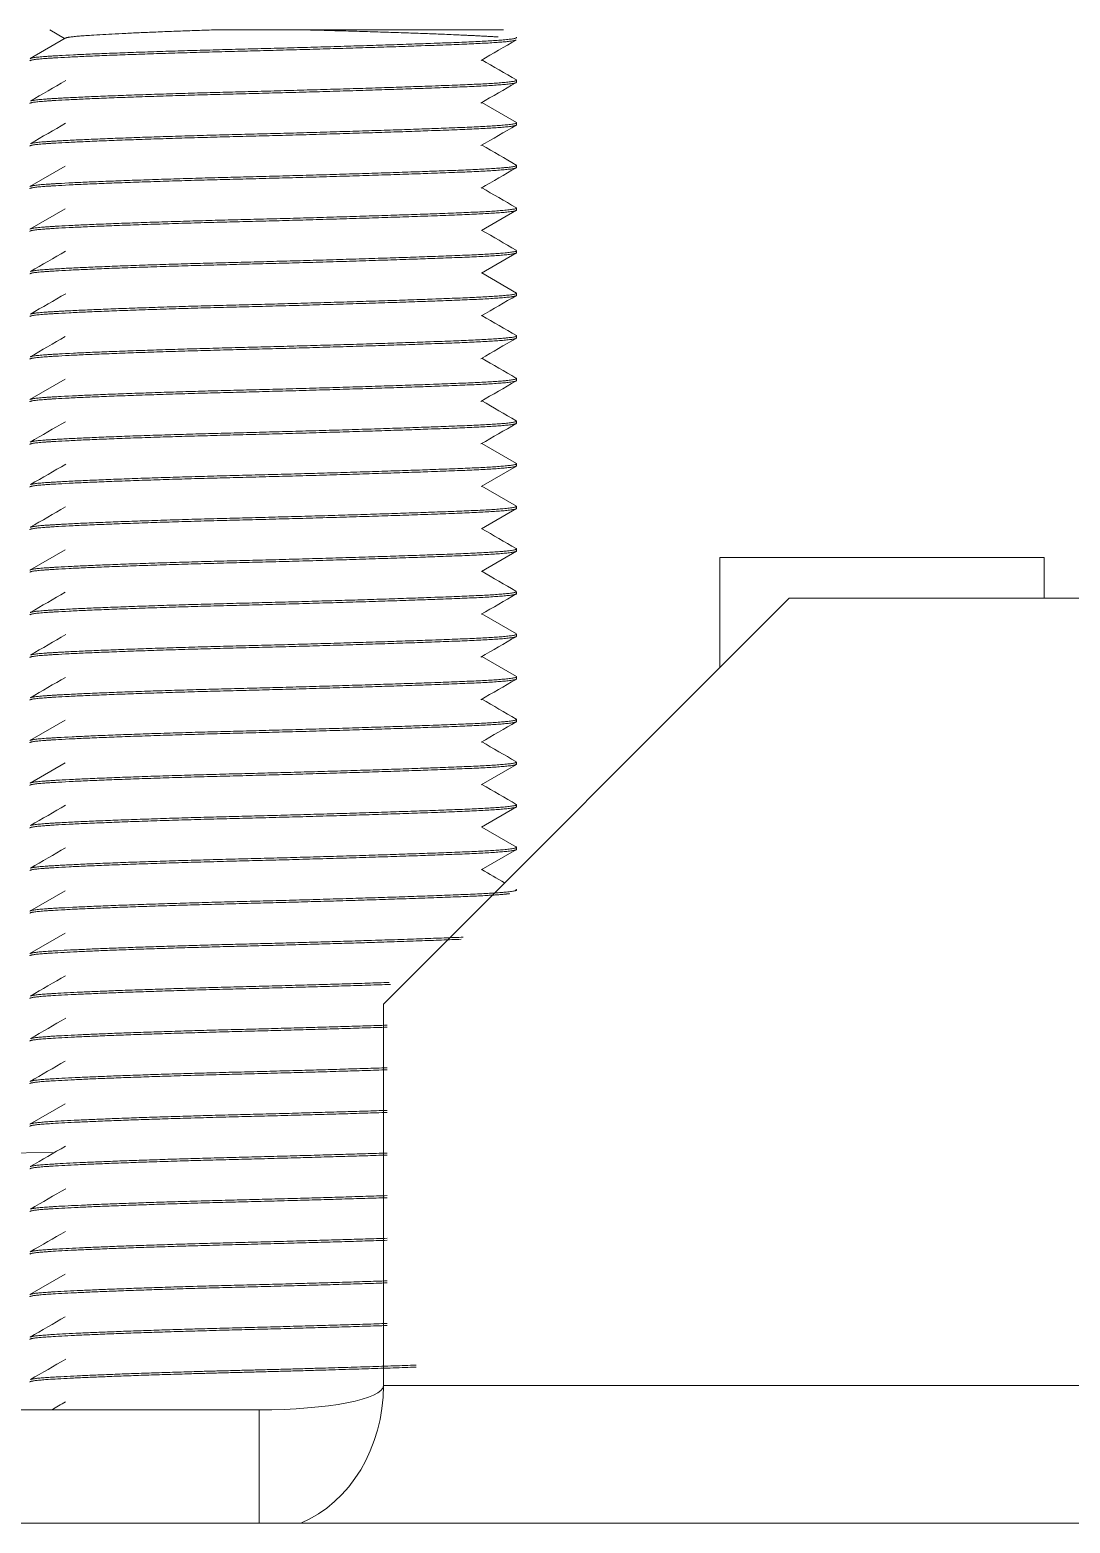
# Model space of a CAD drawing. Header units: millimetres. Extents: x 113490 to 142599, y -20467 to 115.
# Drawn here: x 122444.98 to 122470.62, y -6152.97 to -6116.18 of the extents above; entities that cross this region are included whole.
import ezdxf

# ---------------------------------------------------------------- set-up
doc = ezdxf.new("R2010")
doc.units = ezdxf.units.MM
doc.layers.add('DV1_0', color=7, linetype='Continuous')

msp = doc.modelspace()

# ---------------------------------------------------------------- linework, layer by layer
at = {"layer": 'DV1_0', "color": 7, "linetype": 'Continuous', "lineweight": 15}
for p, q in [((122445.465, -6116.181), (122445.833, -6116.394)), ((122456.651, -6116.18), (122449.513, -6116.18)), ((122445.848, -6116.386), (122444.98, -6116.888)), ((122456.976, -6117.471), (122456.976, -6117.421)), ((122456.974, -6118.465), (122456.117, -6117.97)), ((122456.976, -6118.521), (122456.976, -6118.471)), ((122445.846, -6119.538), (122444.979, -6120.039)), ((122456.976, -6119.571), (122456.976, -6119.521)), ((122445.846, -6120.587), (122444.979, -6121.089)), ((122456.107, -6121.126), (122456.974, -6120.624)), ((122456.976, -6120.621), (122456.976, -6120.571)), ((122456.107, -6122.175), (122456.974, -6121.673)), ((122456.976, -6121.671), (122456.976, -6121.621)), ((122456.974, -6122.665), (122456.117, -6122.169)), ((122456.976, -6122.721), (122456.976, -6122.671)), ((122456.976, -6123.771), (122456.976, -6123.721)), ((122445.845, -6124.788), (122444.978, -6125.29)), ((122456.976, -6124.821), (122456.976, -6124.771)), ((122456.976, -6125.871), (122456.976, -6125.821)), ((122456.973, -6126.864), (122456.118, -6126.37)), ((122456.104, -6127.428), (122456.971, -6126.926)), ((122456.976, -6126.921), (122456.976, -6126.871)), ((122456.972, -6127.913), (122456.118, -6127.419)), ((122456.107, -6128.475), (122456.974, -6127.974)), ((122456.976, -6127.971), (122456.976, -6127.921)), ((122445.845, -6128.989), (122444.978, -6129.49)), ((122456.107, -6129.525), (122456.974, -6129.024)), ((122456.976, -6129.021), (122456.976, -6128.971)), ((122469.985, -6129.18), (122461.985, -6129.18)), ((122461.985, -6129.18), (122461.985, -6131.886)), ((122469.985, -6130.18), (122469.985, -6129.18)), ((122463.692, -6130.18), (122453.692, -6140.18)), ((122456.976, -6130.071), (122456.976, -6130.021)), ((123457.598, -6130.18), (122463.692, -6130.18)), ((122456.972, -6131.063), (122456.118, -6130.57)), ((122456.976, -6131.121), (122456.976, -6131.071)), ((122456.973, -6132.114), (122456.118, -6131.619)), ((122456.976, -6132.171), (122456.976, -6132.121)), ((122445.845, -6133.188), (122444.978, -6133.69)), ((122456.976, -6133.221), (122456.976, -6133.171)), ((122445.848, -6134.236), (122444.98, -6134.738)), ((122456.105, -6134.777), (122456.972, -6134.275)), ((122456.976, -6134.271), (122456.976, -6134.221)), ((122456.107, -6135.825), (122456.974, -6135.323)), ((122456.976, -6135.321), (122456.976, -6135.271)), ((122456.974, -6136.315), (122456.117, -6135.819)), ((122456.106, -6136.876), (122456.973, -6136.375)), ((122456.976, -6136.371), (122456.976, -6136.321)), ((122445.846, -6137.388), (122444.979, -6137.889)), ((122445.846, -6138.437), (122444.979, -6138.939)), ((122453.692, -6140.18), (122453.692, -6149.58)), ((122445.845, -6142.638), (122444.978, -6143.14)), ((122445.583, -6143.839), (122428.759, -6143.986)), ((122445.845, -6146.839), (122444.978, -6147.34)), ((122418.86, -6150.18), (122450.627, -6150.18)), ((122450.627, -6152.97), (122450.627, -6150.18)), ((122364.86, -6152.97), (122471.26, -6152.97))]:
    msp.add_line(p, q, dxfattribs=at)
at = {"layer": 'DV1_0', "color": 7, "linetype": 'Continuous', "lineweight": 20}
msp.add_line((122453.692, -6149.58), (122488.261, -6149.58), dxfattribs=at)
at = {"layer": 'DV1_0', "color": 7, "linetype": 'Continuous', "lineweight": 15}
for major_axis, ratio, start_param, end_param in [((3.065, 0), 0.195779, 4.712389, 6.283185), ((0, 3.6), 0.8513, 3.484829, 4.712389)]:
    msp.add_ellipse((122450.627, -6149.58), major_axis=major_axis, ratio=ratio, start_param=start_param, end_param=end_param, dxfattribs=at)
for points, weights, knots in [([(122445.849, -6116.386), (122445.894, -6116.356), (122446.233, -6116.33), (122447.17, -6116.257), (122449.513, -6116.18)], [0.940735776671, 0.955757985195, 1, 0.886847543423, 0.964828014894], [0.994728127, 0.994728127, 0.994728127, 0.996209998, 0.996209998, 1, 1, 1]), ([(122444.976, -6116.944), (122444.976, -6116.91), (122445.434, -6116.88), (122446.76, -6116.792), (122450.195, -6116.705), (122453.63, -6116.617), (122455.737, -6116.53), (122456.848, -6116.483), (122456.964, -6116.43)], [0.937005684544, 0.949367490769, 1, 0.866025403784, 1, 0.866025403784, 1, 0.924617813952, 0.934064754229], [0.98010034, 0.98010034, 0.98010034, 0.98181818, 0.98181818, 0.98636364, 0.98636364, 0.99090909, 0.99090909, 0.99346664, 0.99346664, 0.99346664]), ([(122444.983, -6116.886), (122445.032, -6116.856), (122445.434, -6116.83), (122446.76, -6116.742), (122450.195, -6116.655), (122453.63, -6116.567), (122455.737, -6116.48), (122457.07, -6116.424), (122456.97, -6116.361)], [0.940409653472, 0.955272571626, 1, 0.866025403784, 1, 0.866025403784, 1, 0.910927340067, 0.940294130174], [0.98211746, 0.98211746, 0.98211746, 0.98359662, 0.98359662, 0.98802723, 0.98802723, 0.99245785, 0.99245785, 0.99540353, 0.99540353, 0.99540353]), ([(122444.994, -6117.931), (122445.067, -6117.904), (122445.434, -6117.88), (122446.76, -6117.792), (122450.195, -6117.705), (122453.63, -6117.617), (122455.737, -6117.53), (122457.033, -6117.476), (122456.974, -6117.414)], [0.943109560128, 0.95901964813, 1, 0.866025403784, 1, 0.866025403784, 1, 0.91315126906, 0.938901527465], [0.95565768, 0.95565768, 0.95565768, 0.95701293, 0.95701293, 0.96144354, 0.96144354, 0.96587416, 0.96587416, 0.96874629, 0.96874629, 0.96874629]), ([(122444.976, -6117.994), (122444.976, -6117.96), (122445.434, -6117.93), (122446.76, -6117.842), (122450.195, -6117.755), (122453.63, -6117.667), (122455.737, -6117.58), (122456.976, -6117.528), (122456.976, -6117.469)], [0.937005684544, 0.949367490769, 1, 0.866025403784, 1, 0.866025403784, 1, 0.916657913015, 0.937005684544], [0.95282761, 0.95282761, 0.95282761, 0.95454545, 0.95454545, 0.95909091, 0.95909091, 0.96363636, 0.96363636, 0.96646397, 0.96646397, 0.96646397]), ([(122444.976, -6119.044), (122444.976, -6119.01), (122445.434, -6118.98), (122446.76, -6118.892), (122450.195, -6118.805), (122453.63, -6118.717), (122455.737, -6118.63), (122456.976, -6118.578), (122456.976, -6118.519)], [0.937005684544, 0.949367490769, 1, 0.866025403784, 1, 0.866025403784, 1, 0.916657913015, 0.937005684544], [0.92555488, 0.92555488, 0.92555488, 0.92727273, 0.92727273, 0.93181818, 0.93181818, 0.93636364, 0.93636364, 0.93919124, 0.93919124, 0.93919124]), ([(122444.993, -6118.981), (122445.065, -6118.954), (122445.434, -6118.93), (122446.76, -6118.842), (122450.195, -6118.755), (122453.63, -6118.667), (122455.737, -6118.58), (122457.086, -6118.524), (122456.967, -6118.46)], [0.942920757725, 0.958775347131, 1, 0.866025403784, 1, 0.866025403784, 1, 0.909947002662, 0.940954901324], [0.92906591, 0.92906591, 0.92906591, 0.93042923, 0.93042923, 0.93485985, 0.93485985, 0.93929046, 0.93929046, 0.94226857, 0.94226857, 0.94226857]), ([(122444.976, -6120.094), (122444.976, -6120.06), (122445.434, -6120.03), (122446.76, -6119.942), (122450.195, -6119.855), (122453.63, -6119.767), (122455.737, -6119.68), (122456.976, -6119.628), (122456.976, -6119.569)], [0.937005684544, 0.949367490769, 1, 0.866025403784, 1, 0.866025403784, 1, 0.916657913015, 0.937005684544], [0.89828215, 0.89828215, 0.89828215, 0.9, 0.9, 0.90454545, 0.90454545, 0.90909091, 0.90909091, 0.91191852, 0.91191852, 0.91191852]), ([(122444.98, -6120.038), (122445.022, -6120.007), (122445.434, -6119.98), (122446.76, -6119.892), (122450.195, -6119.805), (122453.63, -6119.717), (122455.737, -6119.63), (122457.133, -6119.572), (122456.958, -6119.506)], [0.939713309122, 0.954198913777, 1, 0.866025403784, 1, 0.866025403784, 1, 0.907072492652, 0.943057807076], [0.90233087, 0.90233087, 0.90233087, 0.90384554, 0.90384554, 0.90827616, 0.90827616, 0.91270677, 0.91270677, 0.91577994, 0.91577994, 0.91577994]), ([(122444.976, -6121.144), (122444.976, -6121.11), (122445.434, -6121.08), (122446.76, -6120.992), (122450.195, -6120.905), (122453.63, -6120.817), (122455.737, -6120.73), (122456.976, -6120.678), (122456.976, -6120.619)], [0.937005684544, 0.949367490769, 1, 0.866025403784, 1, 0.866025403784, 1, 0.916657913015, 0.937005684544], [0.87100943, 0.87100943, 0.87100943, 0.87272727, 0.87272727, 0.87727273, 0.87727273, 0.88181818, 0.88181818, 0.88464579, 0.88464579, 0.88464579]), ([(122444.981, -6121.087), (122445.024, -6121.057), (122445.434, -6121.03), (122446.76, -6120.942), (122450.195, -6120.855), (122453.63, -6120.767), (122455.737, -6120.68), (122457.092, -6120.623), (122456.966, -6120.56)], [0.939846462589, 0.954408382882, 1, 0.866025403784, 1, 0.866025403784, 1, 0.909587042622, 0.941204725272], [0.87575411, 0.87575411, 0.87575411, 0.87726185, 0.87726185, 0.88169246, 0.88169246, 0.88612308, 0.88612308, 0.88911309, 0.88911309, 0.88911309]), ([(122444.976, -6122.194), (122444.976, -6122.16), (122445.434, -6122.13), (122446.76, -6122.042), (122450.195, -6121.955), (122453.63, -6121.867), (122455.737, -6121.78), (122456.976, -6121.728), (122456.976, -6121.669)], [0.937005684544, 0.949367490769, 1, 0.866025403784, 1, 0.866025403784, 1, 0.916657913015, 0.937005684544], [0.8437367, 0.8437367, 0.8437367, 0.84545455, 0.84545455, 0.85, 0.85, 0.85454545, 0.85454545, 0.85737306, 0.85737306, 0.85737306]), ([(122444.991, -6122.132), (122445.06, -6122.104), (122445.434, -6122.08), (122446.76, -6121.992), (122450.195, -6121.905), (122453.63, -6121.817), (122455.737, -6121.73), (122457.032, -6121.676), (122456.974, -6121.615)], [0.942523596791, 0.958253723104, 1, 0.866025403784, 1, 0.866025403784, 1, 0.913211915691, 0.938865619464], [0.84929758, 0.84929758, 0.84929758, 0.85067816, 0.85067816, 0.85510877, 0.85510877, 0.85953939, 0.85953939, 0.86240952, 0.86240952, 0.86240952]), ([(122444.976, -6123.244), (122444.976, -6123.21), (122445.434, -6123.18), (122446.76, -6123.092), (122450.195, -6123.005), (122453.63, -6122.917), (122455.737, -6122.83), (122456.976, -6122.778), (122456.976, -6122.719)], [0.937005684544, 0.949367490769, 1, 0.866025403784, 1, 0.866025403784, 1, 0.916657913015, 0.937005684544], [0.81646397, 0.81646397, 0.81646397, 0.81818182, 0.81818182, 0.82272727, 0.82272727, 0.82727273, 0.82727273, 0.83010034, 0.83010034, 0.83010034]), ([(122444.995, -6123.181), (122445.071, -6123.154), (122445.434, -6123.13), (122446.76, -6123.042), (122450.195, -6122.955), (122453.63, -6122.867), (122455.737, -6122.78), (122457.068, -6122.724), (122456.97, -6122.662)], [0.943411927292, 0.959406186163, 1, 0.866025403784, 1, 0.866025403784, 1, 0.911003390223, 0.940244069836], [0.822752, 0.822752, 0.822752, 0.82409446, 0.82409446, 0.82852508, 0.82852508, 0.83295569, 0.83295569, 0.83589886, 0.83589886, 0.83589886]), ([(122444.976, -6124.294), (122444.976, -6124.26), (122445.434, -6124.23), (122446.76, -6124.142), (122450.195, -6124.055), (122453.63, -6123.967), (122455.737, -6123.88), (122456.976, -6123.828), (122456.976, -6123.769)], [0.937005684544, 0.949367490769, 1, 0.866025403784, 1, 0.866025403784, 1, 0.916657913015, 0.937005684544], [0.78919124, 0.78919124, 0.78919124, 0.79090909, 0.79090909, 0.79545455, 0.79545455, 0.8, 0.8, 0.80282761, 0.80282761, 0.80282761]), ([(122444.982, -6124.236), (122445.031, -6124.206), (122445.434, -6124.18), (122446.76, -6124.092), (122450.195, -6124.005), (122453.63, -6123.917), (122455.737, -6123.83), (122457.128, -6123.772), (122456.96, -6123.707)], [0.940379779749, 0.955227576202, 1, 0.866025403784, 1, 0.866025403784, 1, 0.907404373793, 0.942802415562], [0.79603012, 0.79603012, 0.79603012, 0.79751077, 0.79751077, 0.80194139, 0.80194139, 0.806372, 0.806372, 0.80943419, 0.80943419, 0.80943419]), ([(122444.98, -6125.288), (122445.018, -6125.257), (122445.434, -6125.23), (122446.76, -6125.142), (122450.195, -6125.055), (122453.63, -6124.967), (122455.737, -6124.88), (122457.112, -6124.823), (122456.963, -6124.758)], [0.93946088209, 0.953796016575, 1, 0.866025403784, 1, 0.866025403784, 1, 0.908359497092, 0.942085772819], [0.76939909, 0.76939909, 0.76939909, 0.77092708, 0.77092708, 0.77535769, 0.77535769, 0.77978831, 0.77978831, 0.78281891, 0.78281891, 0.78281891]), ([(122444.976, -6125.344), (122444.976, -6125.31), (122445.434, -6125.28), (122446.76, -6125.192), (122450.195, -6125.105), (122453.63, -6125.017), (122455.737, -6124.93), (122456.976, -6124.878), (122456.976, -6124.819)], [0.937005684544, 0.949367490769, 1, 0.866025403784, 1, 0.866025403784, 1, 0.916657913015, 0.937005684544], [0.76191852, 0.76191852, 0.76191852, 0.76363636, 0.76363636, 0.76818182, 0.76818182, 0.77272727, 0.77272727, 0.77555488, 0.77555488, 0.77555488]), ([(122444.976, -6126.394), (122444.976, -6126.36), (122445.434, -6126.33), (122446.76, -6126.242), (122450.195, -6126.155), (122453.63, -6126.067), (122455.737, -6125.98), (122456.976, -6125.928), (122456.976, -6125.869)], [0.937005684544, 0.949367490769, 1, 0.866025403784, 1, 0.866025403784, 1, 0.916657913015, 0.937005684544], [0.73464579, 0.73464579, 0.73464579, 0.73636364, 0.73636364, 0.74090909, 0.74090909, 0.74545455, 0.74545455, 0.74828215, 0.74828215, 0.74828215]), ([(122444.988, -6126.333), (122445.051, -6126.305), (122445.434, -6126.28), (122446.76, -6126.192), (122450.195, -6126.105), (122453.63, -6126.017), (122455.737, -6125.93), (122457.038, -6125.876), (122456.973, -6125.814)], [0.941813228179, 0.957292806461, 1, 0.866025403784, 1, 0.866025403784, 1, 0.912855027697, 0.939078506014], [0.74293104, 0.74293104, 0.74293104, 0.74434339, 0.74434339, 0.748774, 0.748774, 0.75320462, 0.75320462, 0.75608655, 0.75608655, 0.75608655]), ([(122444.976, -6127.444), (122444.976, -6127.41), (122445.434, -6127.38), (122446.76, -6127.292), (122450.195, -6127.205), (122453.63, -6127.117), (122455.737, -6127.03), (122456.976, -6126.978), (122456.976, -6126.919)], [0.937005684544, 0.949367490769, 1, 0.866025403784, 1, 0.866025403784, 1, 0.916657913015, 0.937005684544], [0.70737306, 0.70737306, 0.70737306, 0.70909091, 0.70909091, 0.71363636, 0.71363636, 0.71818182, 0.71818182, 0.72100943, 0.72100943, 0.72100943]), ([(122444.996, -6127.38), (122445.073, -6127.353), (122445.434, -6127.33), (122446.76, -6127.242), (122450.195, -6127.155), (122453.63, -6127.067), (122455.737, -6126.98), (122457.053, -6126.925), (122456.972, -6126.863)], [0.943596258038, 0.959639076609, 1, 0.866025403784, 1, 0.866025403784, 1, 0.911962578916, 0.939627503352], [0.71642494, 0.71642494, 0.71642494, 0.71775969, 0.71775969, 0.72219031, 0.72219031, 0.72662093, 0.72662093, 0.72953237, 0.72953237, 0.72953237]), ([(122444.976, -6128.494), (122444.976, -6128.46), (122445.434, -6128.43), (122446.76, -6128.342), (122450.195, -6128.255), (122453.63, -6128.167), (122455.737, -6128.08), (122456.976, -6128.028), (122456.976, -6127.969)], [0.937005684544, 0.949367490769, 1, 0.866025403784, 1, 0.866025403784, 1, 0.916657913015, 0.937005684544], [0.68010034, 0.68010034, 0.68010034, 0.68181818, 0.68181818, 0.68636364, 0.68636364, 0.69090909, 0.69090909, 0.6937367, 0.6937367, 0.6937367]), ([(122444.985, -6128.435), (122445.043, -6128.405), (122445.434, -6128.38), (122446.76, -6128.292), (122450.195, -6128.205), (122453.63, -6128.117), (122455.737, -6128.03), (122457.117, -6127.972), (122456.962, -6127.908)], [0.941224818249, 0.956467072199, 1, 0.866025403784, 1, 0.866025403784, 1, 0.908057190003, 0.942309652079], [0.68973634, 0.68973634, 0.68973634, 0.691176, 0.691176, 0.69560662, 0.69560662, 0.70003723, 0.70003723, 0.70307783, 0.70307783, 0.70307783]), ([(122444.976, -6129.544), (122444.976, -6129.51), (122445.434, -6129.48), (122446.76, -6129.392), (122450.195, -6129.305), (122453.63, -6129.217), (122455.737, -6129.13), (122456.976, -6129.078), (122456.976, -6129.019)], [0.937005684544, 0.949367490769, 1, 0.866025403784, 1, 0.866025403784, 1, 0.916657913015, 0.937005684544], [0.65282761, 0.65282761, 0.65282761, 0.65454545, 0.65454545, 0.65909091, 0.65909091, 0.66363636, 0.66363636, 0.66646397, 0.66646397, 0.66646397]), ([(122444.979, -6129.489), (122445.015, -6129.457), (122445.434, -6129.43), (122446.76, -6129.342), (122450.195, -6129.255), (122453.63, -6129.167), (122455.737, -6129.08), (122457.126, -6129.022), (122456.96, -6128.957)], [0.939291130934, 0.953520627137, 1, 0.866025403784, 1, 0.866025403784, 1, 0.907529299377, 0.942707133853], [0.66305521, 0.66305521, 0.66305521, 0.66459231, 0.66459231, 0.66902293, 0.66902293, 0.67345354, 0.67345354, 0.6765116, 0.6765116, 0.6765116]), ([(122444.976, -6130.594), (122444.976, -6130.56), (122445.434, -6130.53), (122446.76, -6130.442), (122450.195, -6130.355), (122453.63, -6130.267), (122455.737, -6130.18), (122456.976, -6130.128), (122456.976, -6130.069)], [0.937005684544, 0.949367490769, 1, 0.866025403784, 1, 0.866025403784, 1, 0.916657913015, 0.937005684544], [0.62555488, 0.62555488, 0.62555488, 0.62727273, 0.62727273, 0.63181818, 0.63181818, 0.63636364, 0.63636364, 0.63919124, 0.63919124, 0.63919124]), ([(122444.985, -6130.535), (122445.041, -6130.505), (122445.434, -6130.48), (122446.76, -6130.392), (122450.195, -6130.305), (122453.63, -6130.217), (122455.737, -6130.13), (122457.051, -6130.075), (122456.972, -6130.013)], [0.941071399518, 0.956246952046, 1, 0.866025403784, 1, 0.866025403784, 1, 0.912036569576, 0.939581083352], [0.63656168, 0.63656168, 0.63656168, 0.63800862, 0.63800862, 0.64243923, 0.64243923, 0.64686985, 0.64686985, 0.64977885, 0.64977885, 0.64977885]), ([(122444.976, -6131.644), (122444.976, -6131.61), (122445.434, -6131.58), (122446.76, -6131.492), (122450.195, -6131.405), (122453.63, -6131.317), (122455.737, -6131.23), (122456.976, -6131.178), (122456.976, -6131.119)], [0.937005684544, 0.949367490769, 1, 0.866025403784, 1, 0.866025403784, 1, 0.916657913015, 0.937005684544], [0.59828215, 0.59828215, 0.59828215, 0.6, 0.6, 0.60454545, 0.60454545, 0.60909091, 0.60909091, 0.61191852, 0.61191852, 0.61191852]), ([(122444.995, -6131.58), (122445.071, -6131.553), (122445.434, -6131.53), (122446.76, -6131.442), (122450.195, -6131.355), (122453.63, -6131.267), (122455.737, -6131.18), (122457.04, -6131.126), (122456.973, -6131.064)], [0.943477815595, 0.959489667189, 1, 0.866025403784, 1, 0.866025403784, 1, 0.91271238853, 0.939164655087], [0.61008523, 0.61008523, 0.61008523, 0.61142492, 0.61142492, 0.61585554, 0.61585554, 0.62028616, 0.62028616, 0.62317281, 0.62317281, 0.62317281]), ([(122444.989, -6132.633), (122445.056, -6132.605), (122445.434, -6132.58), (122446.76, -6132.492), (122450.195, -6132.405), (122453.63, -6132.317), (122455.737, -6132.23), (122457.102, -6132.173), (122456.965, -6132.109)], [0.942179632222, 0.957793095246, 1, 0.866025403784, 1, 0.866025403784, 1, 0.908952300797, 0.941654682047], [0.58344543, 0.58344543, 0.58344543, 0.58484123, 0.58484123, 0.58927185, 0.58927185, 0.59370246, 0.59370246, 0.59671346, 0.59671346, 0.59671346]), ([(122444.976, -6132.694), (122444.976, -6132.66), (122445.434, -6132.63), (122446.76, -6132.542), (122450.195, -6132.455), (122453.63, -6132.367), (122455.737, -6132.28), (122456.976, -6132.228), (122456.976, -6132.169)], [0.937005684544, 0.949367490769, 1, 0.866025403784, 1, 0.866025403784, 1, 0.916657913015, 0.937005684544], [0.57100943, 0.57100943, 0.57100943, 0.57272727, 0.57272727, 0.57727273, 0.57727273, 0.58181818, 0.58181818, 0.58464579, 0.58464579, 0.58464579]), ([(122444.976, -6133.744), (122444.976, -6133.71), (122445.434, -6133.68), (122446.76, -6133.592), (122450.195, -6133.505), (122453.63, -6133.417), (122455.737, -6133.33), (122456.976, -6133.278), (122456.976, -6133.219)], [0.937005684544, 0.949367490769, 1, 0.866025403784, 1, 0.866025403784, 1, 0.916657913015, 0.937005684544], [0.5437367, 0.5437367, 0.5437367, 0.54545455, 0.54545455, 0.55, 0.55, 0.55454545, 0.55454545, 0.55737306, 0.55737306, 0.55737306]), ([(122444.979, -6133.688), (122445.017, -6133.657), (122445.434, -6133.63), (122446.76, -6133.542), (122450.195, -6133.455), (122453.63, -6133.367), (122455.737, -6133.28), (122457.133, -6133.222), (122456.959, -6133.156)], [0.939390346916, 0.953682032033, 1, 0.866025403784, 1, 0.866025403784, 1, 0.907104578681, 0.943032972411], [0.55672578, 0.55672578, 0.55672578, 0.55825754, 0.55825754, 0.56268816, 0.56268816, 0.56711877, 0.56711877, 0.57019087, 0.57019087, 0.57019087]), ([(122444.976, -6134.794), (122444.976, -6134.76), (122445.434, -6134.73), (122446.76, -6134.642), (122450.195, -6134.555), (122453.63, -6134.467), (122455.737, -6134.38), (122456.976, -6134.328), (122456.976, -6134.269)], [0.937005684544, 0.949367490769, 1, 0.866025403784, 1, 0.866025403784, 1, 0.916657913015, 0.937005684544], [0.51646397, 0.51646397, 0.51646397, 0.51818182, 0.51818182, 0.52272727, 0.52272727, 0.52727273, 0.52727273, 0.53010034, 0.53010034, 0.53010034]), ([(122444.982, -6134.736), (122445.032, -6134.706), (122445.434, -6134.68), (122446.76, -6134.592), (122450.195, -6134.505), (122453.63, -6134.417), (122455.737, -6134.33), (122457.07, -6134.274), (122456.97, -6134.211)], [0.940385977938, 0.955236919326, 1, 0.866025403784, 1, 0.866025403784, 1, 0.910880795997, 0.940324853187], [0.53019351, 0.53019351, 0.53019351, 0.53167385, 0.53167385, 0.53610446, 0.53610446, 0.54053508, 0.54053508, 0.5434823, 0.5434823, 0.5434823]), ([(122444.976, -6135.844), (122444.976, -6135.81), (122445.434, -6135.78), (122446.76, -6135.692), (122450.195, -6135.605), (122453.63, -6135.517), (122455.737, -6135.43), (122456.976, -6135.378), (122456.976, -6135.319)], [0.937005684544, 0.949367490769, 1, 0.866025403784, 1, 0.866025403784, 1, 0.916657913015, 0.937005684544], [0.48919124, 0.48919124, 0.48919124, 0.49090909, 0.49090909, 0.49545455, 0.49545455, 0.5, 0.5, 0.50282761, 0.50282761, 0.50282761]), ([(122444.993, -6135.781), (122445.067, -6135.754), (122445.434, -6135.73), (122446.76, -6135.642), (122450.195, -6135.555), (122453.63, -6135.467), (122455.737, -6135.38), (122457.033, -6135.326), (122456.974, -6135.264)], [0.943090954014, 0.958995674764, 1, 0.866025403784, 1, 0.866025403784, 1, 0.913161813371, 0.938895276443], [0.50373412, 0.50373412, 0.50373412, 0.50509016, 0.50509016, 0.50952077, 0.50952077, 0.51395139, 0.51395139, 0.51682317, 0.51682317, 0.51682317]), ([(122444.976, -6136.894), (122444.976, -6136.86), (122445.434, -6136.83), (122446.76, -6136.742), (122450.195, -6136.655), (122453.63, -6136.567), (122455.737, -6136.48), (122456.976, -6136.428), (122456.976, -6136.369)], [0.937005684544, 0.949367490769, 1, 0.866025403784, 1, 0.866025403784, 1, 0.916657913015, 0.937005684544], [0.46191852, 0.46191852, 0.46191852, 0.46363636, 0.46363636, 0.46818182, 0.46818182, 0.47272727, 0.47272727, 0.47555488, 0.47555488, 0.47555488]), ([(122444.993, -6136.831), (122445.065, -6136.804), (122445.434, -6136.78), (122446.76, -6136.692), (122450.195, -6136.605), (122453.63, -6136.517), (122455.737, -6136.43), (122457.085, -6136.374), (122456.967, -6136.31)], [0.942944413397, 0.9588060832, 1, 0.866025403784, 1, 0.866025403784, 1, 0.90998676411, 0.94092754285], [0.47714416, 0.47714416, 0.47714416, 0.47850646, 0.47850646, 0.48293708, 0.48293708, 0.48736769, 0.48736769, 0.49034448, 0.49034448, 0.49034448]), ([(122444.976, -6137.944), (122444.976, -6137.91), (122445.434, -6137.88), (122446.76, -6137.792), (122450.195, -6137.705), (122453.63, -6137.617), (122455.737, -6137.53), (122456.505, -6137.498), (122456.804, -6137.461)], [0.937005684544, 0.949367490769, 1, 0.866025403784, 1, 0.866025403784, 1, 0.946673704078, 0.935798647676], [0.43464579, 0.43464579, 0.43464579, 0.43636364, 0.43636364, 0.44090909, 0.44090909, 0.44545455, 0.44545455, 0.44726379, 0.44726379, 0.44726379]), ([(122444.98, -6137.888), (122445.022, -6137.857), (122445.434, -6137.83), (122446.76, -6137.742), (122450.195, -6137.655), (122453.63, -6137.567), (122455.737, -6137.48), (122457.133, -6137.422), (122456.958, -6137.356)], [0.939730352436, 0.954225840736, 1, 0.866025403784, 1, 0.866025403784, 1, 0.907078428939, 0.943053210057], [0.45040899, 0.45040899, 0.45040899, 0.45192277, 0.45192277, 0.45635339, 0.45635339, 0.460784, 0.460784, 0.46385697, 0.46385697, 0.46385697]), ([(122444.976, -6138.994), (122444.976, -6138.96), (122445.434, -6138.93), (122446.76, -6138.842), (122450.195, -6138.755), (122453.497, -6138.67), (122455.612, -6138.585)], [0.937005684544, 0.949367490769, 1, 0.866025403784, 1, 0.870520743281, 0.99131099129], [0.40737306, 0.40737306, 0.40737306, 0.40909091, 0.40909091, 0.41363636, 0.41363636, 0.4180293, 0.4180293, 0.4180293]), ([(122444.981, -6138.937), (122445.024, -6138.907), (122445.434, -6138.88), (122446.76, -6138.792), (122450.195, -6138.705), (122453.548, -6138.619), (122455.661, -6138.533)], [0.93982861428, 0.954380424162, 1, 0.866025403784, 1, 0.868778067224, 0.994607786446], [0.42383041, 0.42383041, 0.42383041, 0.42533908, 0.42533908, 0.42976969, 0.42976969, 0.43410928, 0.43410928, 0.43410928]), ([(122444.976, -6140.044), (122444.976, -6140.01), (122445.434, -6139.98), (122446.76, -6139.892), (122450.195, -6139.805), (122452.142, -6139.755), (122453.864, -6139.698)], [0.937005684544, 0.949367490769, 1, 0.866025403784, 1, 0.919369994008, 0.935791191004], [0.380100335, 0.380100335, 0.380100335, 0.381818182, 0.381818182, 0.386363636, 0.386363636, 0.38909923, 0.38909923, 0.38909923]), ([(122444.991, -6139.982), (122445.06, -6139.954), (122445.434, -6139.93), (122446.76, -6139.842), (122450.195, -6139.755), (122452.123, -6139.705), (122453.833, -6139.649)], [0.942498740042, 0.958220717788, 1, 0.866025403784, 1, 0.920103918393, 0.935500288287], [0.397373721, 0.397373721, 0.397373721, 0.398755386, 0.398755386, 0.403186001, 0.403186001, 0.40582821, 0.40582821, 0.40582821]), ([(122444.976, -6141.094), (122444.976, -6141.06), (122445.434, -6141.03), (122446.76, -6140.942), (122450.195, -6140.855), (122452.093, -6140.806), (122453.785, -6140.751)], [0.937005684544, 0.949367490769, 1, 0.866025403784, 1, 0.921245713241, 0.935079691095], [0.352827608, 0.352827608, 0.352827608, 0.354545455, 0.354545455, 0.359090909, 0.359090909, 0.361762864, 0.361762864, 0.361762864]), ([(122444.995, -6141.031), (122445.071, -6141.004), (122445.434, -6140.98), (122446.76, -6140.892), (122450.195, -6140.805), (122452.093, -6140.756), (122453.785, -6140.701)], [0.94342438897, 0.959421995447, 1, 0.866025403784, 1, 0.921245713241, 0.935079691095], [0.370829756, 0.370829756, 0.370829756, 0.372171693, 0.372171693, 0.376602309, 0.376602309, 0.379206757, 0.379206757, 0.379206757]), ([(122444.976, -6142.144), (122444.976, -6142.11), (122445.434, -6142.08), (122446.76, -6141.992), (122450.195, -6141.905), (122452.093, -6141.856), (122453.785, -6141.801)], [0.937005684544, 0.949367490769, 1, 0.866025403784, 1, 0.921245713241, 0.935079691095], [0.325554881, 0.325554881, 0.325554881, 0.327272727, 0.327272727, 0.331818182, 0.331818182, 0.334490136, 0.334490136, 0.334490136]), ([(122444.983, -6142.086), (122445.032, -6142.056), (122445.434, -6142.03), (122446.76, -6141.942), (122450.195, -6141.855), (122452.093, -6141.806), (122453.785, -6141.751)], [0.940407993887, 0.955270074366, 1, 0.866025403784, 1, 0.921245713241, 0.935079691095], [0.344108757, 0.344108757, 0.344108757, 0.345588001, 0.345588001, 0.350018616, 0.350018616, 0.352623065, 0.352623065, 0.352623065]), ([(122444.98, -6143.138), (122445.018, -6143.107), (122445.434, -6143.08), (122446.76, -6142.992), (122450.195, -6142.905), (122452.093, -6142.856), (122453.785, -6142.801)], [0.939450414474, 0.953779140486, 1, 0.866025403784, 1, 0.921245713241, 0.935079691095], [0.317475759, 0.317475759, 0.317475759, 0.319004309, 0.319004309, 0.323434924, 0.323434924, 0.326039373, 0.326039373, 0.326039373]), ([(122444.976, -6143.194), (122444.976, -6143.16), (122445.434, -6143.13), (122446.76, -6143.042), (122450.195, -6142.955), (122452.093, -6142.906), (122453.785, -6142.851)], [0.937005684544, 0.949367490769, 1, 0.866025403784, 1, 0.921245713241, 0.935079691095], [0.298282154, 0.298282154, 0.298282154, 0.3, 0.3, 0.304545455, 0.304545455, 0.307217409, 0.307217409, 0.307217409]), ([(122444.976, -6144.244), (122444.976, -6144.21), (122445.434, -6144.18), (122446.76, -6144.092), (122450.195, -6144.005), (122452.093, -6143.956), (122453.785, -6143.901)], [0.937005684544, 0.949367490769, 1, 0.866025403784, 1, 0.921245713241, 0.935079691095], [0.271009426, 0.271009426, 0.271009426, 0.272727273, 0.272727273, 0.277272727, 0.277272727, 0.279944682, 0.279944682, 0.279944682]), ([(122444.988, -6144.183), (122445.05, -6144.155), (122445.434, -6144.13), (122446.76, -6144.042), (122450.195, -6143.955), (122452.093, -6143.906), (122453.785, -6143.851)], [0.941785514623, 0.957254546328, 1, 0.866025403784, 1, 0.921245713241, 0.935079691095], [0.291007, 0.291007, 0.291007, 0.292420616, 0.292420616, 0.296851232, 0.296851232, 0.29945568, 0.29945568, 0.29945568]), ([(122444.976, -6145.294), (122444.976, -6145.26), (122445.434, -6145.23), (122446.76, -6145.142), (122450.195, -6145.055), (122452.093, -6145.006), (122453.785, -6144.951)], [0.937005684544, 0.949367490769, 1, 0.866025403784, 1, 0.921245713241, 0.935079691095], [0.243736699, 0.243736699, 0.243736699, 0.245454545, 0.245454545, 0.25, 0.25, 0.252671955, 0.252671955, 0.252671955]), ([(122444.996, -6145.23), (122445.073, -6145.203), (122445.434, -6145.18), (122446.76, -6145.092), (122450.195, -6145.005), (122452.093, -6144.956), (122453.785, -6144.901)], [0.943597157292, 0.959640207768, 1, 0.866025403784, 1, 0.921245713241, 0.935079691095], [0.264502203, 0.264502203, 0.264502203, 0.265836924, 0.265836924, 0.270267539, 0.270267539, 0.272871988, 0.272871988, 0.272871988]), ([(122444.976, -6146.344), (122444.976, -6146.31), (122445.434, -6146.28), (122446.76, -6146.192), (122450.195, -6146.105), (122452.093, -6146.056), (122453.785, -6146.001)], [0.937005684544, 0.949367490769, 1, 0.866025403784, 1, 0.921245713241, 0.935079691095], [0.216463972, 0.216463972, 0.216463972, 0.218181818, 0.218181818, 0.222727273, 0.222727273, 0.225399227, 0.225399227, 0.225399227]), ([(122444.986, -6146.284), (122445.044, -6146.255), (122445.434, -6146.23), (122446.76, -6146.142), (122450.195, -6146.055), (122452.093, -6146.006), (122453.785, -6145.951)], [0.941262826944, 0.956521287266, 1, 0.866025403784, 1, 0.921245713241, 0.935079691095], [0.237815366, 0.237815366, 0.237815366, 0.239253231, 0.239253231, 0.243683847, 0.243683847, 0.246288295, 0.246288295, 0.246288295]), ([(122444.976, -6147.394), (122444.976, -6147.36), (122445.434, -6147.33), (122446.76, -6147.242), (122450.195, -6147.155), (122452.093, -6147.106), (122453.785, -6147.051)], [0.937005684544, 0.949367490769, 1, 0.866025403784, 1, 0.921245713241, 0.935079691095], [0.189191245, 0.189191245, 0.189191245, 0.190909091, 0.190909091, 0.195454545, 0.195454545, 0.1981265, 0.1981265, 0.1981265]), ([(122444.979, -6147.339), (122445.015, -6147.307), (122445.434, -6147.28), (122446.76, -6147.192), (122450.195, -6147.105), (122452.093, -6147.056), (122453.785, -6147.001)], [0.9392905337, 0.953519651709, 1, 0.866025403784, 1, 0.921245713241, 0.935079691095], [0.211132408, 0.211132408, 0.211132408, 0.212669539, 0.212669539, 0.217100154, 0.217100154, 0.219704603, 0.219704603, 0.219704603]), ([(122444.976, -6148.444), (122444.976, -6148.41), (122445.434, -6148.38), (122446.76, -6148.292), (122450.195, -6148.205), (122452.093, -6148.156), (122453.785, -6148.101)], [0.937005684544, 0.949367490769, 1, 0.866025403784, 1, 0.921245713241, 0.935079691095], [0.161918517, 0.161918517, 0.161918517, 0.163636364, 0.163636364, 0.168181818, 0.168181818, 0.170853773, 0.170853773, 0.170853773]), ([(122444.985, -6148.385), (122445.041, -6148.356), (122445.434, -6148.33), (122446.76, -6148.242), (122450.195, -6148.155), (122452.093, -6148.106), (122453.785, -6148.051)], [0.941044286946, 0.95620783462, 1, 0.866025403784, 1, 0.921245713241, 0.935079691095], [0.184637615, 0.184637615, 0.184637615, 0.186085847, 0.186085847, 0.190516462, 0.190516462, 0.193120911, 0.193120911, 0.193120911]), ([(122444.995, -6149.43), (122445.071, -6149.403), (122445.434, -6149.38), (122446.76, -6149.292), (122450.195, -6149.205), (122452.563, -6149.144), (122454.496, -6149.077)], [0.943467884488, 0.959477101249, 1, 0.866025403784, 1, 0.903638315747, 0.945893570143], [0.158162039, 0.158162039, 0.158162039, 0.159502154, 0.159502154, 0.16393277, 0.16393277, 0.167119505, 0.167119505, 0.167119505]), ([(122444.976, -6149.494), (122444.976, -6149.46), (122445.434, -6149.43), (122446.76, -6149.342), (122450.195, -6149.255), (122452.566, -6149.194), (122454.501, -6149.126)], [0.937005684544, 0.949367490769, 1, 0.866025403784, 1, 0.903522074398, 0.945995717099], [0.13464579, 0.13464579, 0.13464579, 0.136363636, 0.136363636, 0.140909091, 0.140909091, 0.144182368, 0.144182368, 0.144182368])]:
    msp.add_rational_spline(points, weights, degree=2, knots=knots, dxfattribs=at)
msp.add_rational_spline([(122456.518, -6116.355), (122455.191, -6116.267), (122451.757, -6116.18)], [1, 0.866025403784, 1], degree=2, dxfattribs=at)
for points in [[(122456.099, -6116.931), (122456.388, -6116.764), (122456.677, -6116.597), (122456.966, -6116.43)], [(122456.97, -6117.411), (122456.686, -6117.247), (122456.402, -6117.083), (122456.119, -6116.919)], [(122445.859, -6117.43), (122445.569, -6117.598), (122445.28, -6117.765), (122444.991, -6117.932)], [(122456.094, -6117.983), (122456.383, -6117.816), (122456.672, -6117.649), (122456.961, -6117.482)], [(122445.858, -6118.481), (122445.569, -6118.648), (122445.28, -6118.815), (122444.991, -6118.982)], [(122456.096, -6119.032), (122456.385, -6118.865), (122456.675, -6118.698), (122456.964, -6118.53)], [(122456.968, -6119.51), (122456.685, -6119.347), (122456.401, -6119.183), (122456.118, -6119.019)], [(122456.102, -6120.079), (122456.392, -6119.911), (122456.681, -6119.744), (122456.97, -6119.577)], [(122456.958, -6120.556), (122456.678, -6120.394), (122456.398, -6120.232), (122456.118, -6120.07)], [(122456.966, -6121.609), (122456.683, -6121.446), (122456.401, -6121.282), (122456.118, -6121.119)], [(122445.856, -6121.632), (122445.567, -6121.799), (122445.278, -6121.966), (122444.988, -6122.133)], [(122445.86, -6122.68), (122445.571, -6122.847), (122445.282, -6123.014), (122444.993, -6123.181)], [(122456.104, -6123.228), (122456.393, -6123.06), (122456.682, -6122.893), (122456.971, -6122.726)], [(122456.97, -6123.712), (122456.686, -6123.548), (122456.402, -6123.384), (122456.118, -6123.219)], [(122445.848, -6123.736), (122445.559, -6123.903), (122445.27, -6124.07), (122444.981, -6124.237)], [(122456.097, -6124.282), (122456.386, -6124.115), (122456.675, -6123.947), (122456.964, -6123.78)], [(122456.96, -6124.757), (122456.679, -6124.594), (122456.398, -6124.432), (122456.118, -6124.27)], [(122456.094, -6125.333), (122456.383, -6125.166), (122456.672, -6124.999), (122456.961, -6124.832)], [(122456.962, -6125.808), (122456.681, -6125.645), (122456.399, -6125.482), (122456.118, -6125.319)], [(122445.853, -6125.833), (122445.564, -6126), (122445.275, -6126.167), (122444.985, -6126.335)], [(122456.098, -6126.381), (122456.387, -6126.214), (122456.676, -6126.047), (122456.965, -6125.88)], [(122445.861, -6126.88), (122445.572, -6127.047), (122445.283, -6127.214), (122444.994, -6127.381)], [(122445.851, -6127.934), (122445.562, -6128.101), (122445.273, -6128.268), (122444.984, -6128.435)], [(122456.962, -6128.958), (122456.68, -6128.795), (122456.399, -6128.632), (122456.117, -6128.469)], [(122456.959, -6130.007), (122456.679, -6129.844), (122456.398, -6129.682), (122456.117, -6129.519)], [(122445.85, -6130.035), (122445.561, -6130.202), (122445.272, -6130.369), (122444.983, -6130.536)], [(122456.102, -6130.579), (122456.391, -6130.412), (122456.68, -6130.245), (122456.969, -6130.078)], [(122445.86, -6131.08), (122445.571, -6131.247), (122445.282, -6131.414), (122444.993, -6131.581)], [(122456.096, -6131.632), (122456.384, -6131.465), (122456.673, -6131.298), (122456.962, -6131.131)], [(122445.854, -6132.132), (122445.566, -6132.299), (122445.277, -6132.466), (122444.988, -6132.633)], [(122456.094, -6132.683), (122456.383, -6132.516), (122456.672, -6132.349), (122456.962, -6132.181)], [(122456.965, -6133.159), (122456.683, -6132.996), (122456.4, -6132.832), (122456.118, -6132.669)], [(122456.099, -6133.73), (122456.389, -6133.563), (122456.678, -6133.396), (122456.967, -6133.229)], [(122456.958, -6134.206), (122456.678, -6134.044), (122456.398, -6133.882), (122456.118, -6133.72)], [(122456.969, -6135.261), (122456.686, -6135.097), (122456.402, -6134.933), (122456.118, -6134.769)], [(122445.858, -6135.281), (122445.569, -6135.448), (122445.28, -6135.615), (122444.991, -6135.782)], [(122445.858, -6136.331), (122445.569, -6136.498), (122445.28, -6136.665), (122444.991, -6136.832)], [(122456.678, -6137.193), (122456.491, -6137.085), (122456.305, -6136.977), (122456.118, -6136.869)], [(122445.856, -6139.482), (122445.567, -6139.649), (122445.277, -6139.816), (122444.988, -6139.983)], [(122445.86, -6140.53), (122445.571, -6140.697), (122445.282, -6140.864), (122444.993, -6141.031)], [(122445.848, -6141.586), (122445.559, -6141.753), (122445.27, -6141.92), (122444.981, -6142.087)], [(122445.853, -6143.683), (122445.564, -6143.85), (122445.274, -6144.018), (122444.985, -6144.185)], [(122445.861, -6144.73), (122445.572, -6144.897), (122445.283, -6145.064), (122444.994, -6145.231)], [(122445.851, -6145.784), (122445.562, -6145.951), (122445.273, -6146.118), (122444.984, -6146.285)], [(122445.85, -6147.885), (122445.561, -6148.052), (122445.272, -6148.219), (122444.982, -6148.386)], [(122445.86, -6148.93), (122445.571, -6149.097), (122445.282, -6149.264), (122444.993, -6149.431)], [(122445.855, -6149.982), (122445.741, -6150.048), (122445.627, -6150.114), (122445.513, -6150.18)]]:
    msp.add_open_spline(points, degree=3, dxfattribs=at)

doc.saveas('drawing.dxf')
